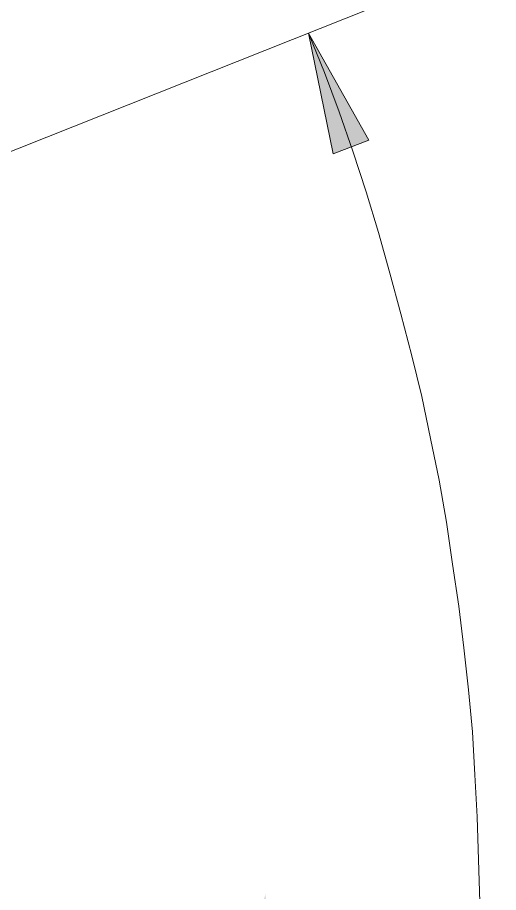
# Model space of a CAD drawing. Header units: millimetres. Extents: x 3 to 592, y 5 to 207.
# Drawn here: x 146.13 to 159.89, y 49.8 to 74.84 of the extents above; entities that cross this region are included whole.
import ezdxf

# ---------------------------------------------------------------- set-up
doc = ezdxf.new("R2010")
doc.units = ezdxf.units.MM

msp = doc.modelspace()

# ---------------------------------------------------------------- hatches: boundary and pattern name
h = msp.add_hatch(color=7)
h.paths.add_polyline_path([(61.630278, 108.549722), (65.122778, 109.078889), (65.122778, 107.985278)])
h.paths.add_polyline_path([(124.424722, 108.549722), (120.896944, 107.985278), (120.896944, 109.078889)])
h.paths.add_polyline_path([(29.633333, 49.918056), (30.268333, 46.425556), (29.21, 46.390278)])
h.paths.add_polyline_path([(37.076944, 20.214167), (35.030833, 23.106944), (35.983333, 23.600833)])
h.paths.add_polyline_path([(145.626667, 19.402778), (146.720278, 22.789444), (147.672778, 22.295556)])
h.paths.add_polyline_path([(153.211389, 49.741667), (153.67, 46.249167), (152.576389, 46.249167)])
h.paths.add_polyline_path([(28.539722, 76.164722), (27.834167, 72.672222), (26.811111, 73.060278)])
h.paths.add_polyline_path([(31.785278, 17.427222), (29.739167, 20.284722), (30.691667, 20.778611)])
h.paths.add_polyline_path([(151.235833, 16.404167), (152.329444, 19.790833), (153.281944, 19.296944)])
h.paths.add_polyline_path([(154.446111, 74.400833), (156.174722, 71.331667), (155.151667, 70.943611)])
h.paths.add_polyline_path([(173.813611, 128.164167), (177.341389, 128.693333), (177.341389, 127.599722)])
h.paths.add_polyline_path([(231.880833, 128.164167), (228.353056, 127.599722), (228.353056, 128.693333)])

# ---------------------------------------------------------------- linework, layer by layer
at = {"color": 7, "lineweight": 0}
for points in [[(138.394722, 68.015556), (156.315833, 75.141667)], [(159.314444, 47.095833), (159.349722, 48.330556), (159.349722, 49.53), (159.314444, 50.729444), (159.279167, 51.964167), (159.208611, 53.163611), (159.138056, 54.398333), (159.032222, 55.597778), (158.891111, 56.797222), (158.75, 57.996667), (158.573611, 59.196111), (158.397222, 60.395556), (158.185556, 61.595), (157.938611, 62.794444), (157.691667, 63.993889), (157.409444, 65.158056), (157.091944, 66.3575), (156.774444, 67.521667), (156.456944, 68.685833), (156.104167, 69.85), (155.716111, 71.014167), (155.328056, 72.143056), (154.904722, 73.271944), (154.446111, 74.400833)]]:
    msp.add_lwpolyline(points, dxfattribs=at)
msp.add_lwpolyline([(154.446111, 74.400833), (156.174722, 71.331667), (155.151667, 70.943611)], close=True, dxfattribs=at)

doc.saveas('drawing.dxf')
